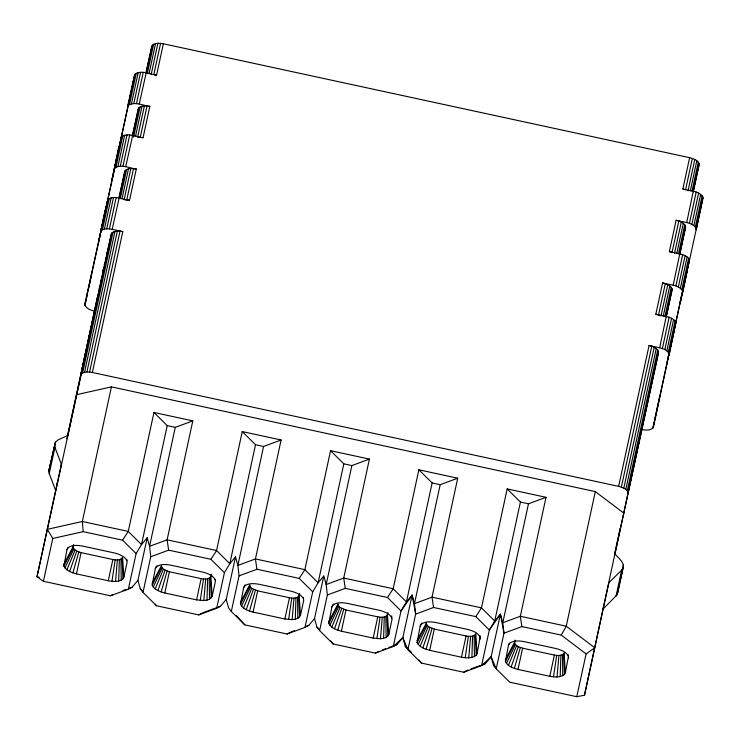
<?xml version="1.0" encoding="UTF-8"?>
<svg xmlns="http://www.w3.org/2000/svg" width="740" height="740" viewBox="0 0 740 740"><rect width="100%" height="100%" fill="white"/><g stroke="black" fill="none" stroke-linecap="round" stroke-linejoin="round"><path stroke-width="1.11" d="M615.07 554.038C618.316 558.117 627.011 564.176 621.711 570.059L608.863 582.787L603.155 608.955L617.086 594.775L618.649 586.931M118.678 581.002L119.362 559.68L120.953 559.135L122.581 557.34L123.821 577.274L122.97 578.865C118.918 582.232 113.118 581.575 108.271 580.761L76.479 573.879C71.734 572.621 66.175 570.827 63.89 566.082L66.989 549.561L68.025 547.6M156.852 565.73L155.289 568.662L152.19 585.183C154.484 589.937 160.034 591.732 164.779 592.99L196.572 599.872L203.824 600.519L206.978 600.112L207.672 578.791L210.354 577.45L211.344 574.351M245.153 584.841L243.599 587.773L240.5 604.293C242.785 609.048 248.344 610.842 253.089 612.1L284.872 618.982L292.134 619.63L295.288 619.223L295.972 597.902L298.655 596.56L299.644 593.462M333.453 603.951L331.899 606.883L328.8 623.404C331.085 628.158 336.644 629.953 341.39 631.211L373.182 638.093L380.434 638.74L383.588 638.333L384.273 617.012L386.964 615.671L387.954 612.572M471.889 657.444L472.582 636.113L475.265 634.781L475.792 633.782L477.041 653.716L476.19 655.307C472.129 658.674 466.329 658.017 461.483 657.203L429.69 650.321C424.945 649.063 419.395 647.269 417.101 642.514L420.2 625.994L421.763 623.062M560.189 676.554L560.883 655.224L563.566 653.892L564.102 652.893L565.341 672.827L564.49 674.418C560.43 677.785 554.63 677.128 549.783 676.314L517.991 669.432C513.245 668.174 507.696 666.379 505.401 661.625L508.5 645.104L509.546 643.143M115.523 581.409L117.392 559.93L119.362 559.68M203.824 600.519L205.702 579.041L207.672 578.791M292.134 619.63L294.002 598.151L295.972 597.902M380.434 638.74L382.303 617.262L384.273 617.012M468.735 657.851L470.603 636.372L472.582 636.113M557.044 676.961L558.913 655.483L560.883 655.224M54.714 443.843L54.927 447.395L61.383 464.304L55.676 490.472L49.229 473.572L49.007 470.02L55.426 442.206L58.22 439.81L67.59 435.555L66.877 438.829M111.971 581.326L115.181 559.875L117.392 559.93M200.281 600.436L203.482 578.985L205.702 579.041M288.582 619.547L291.782 598.096L294.002 598.151M376.882 638.657L380.082 617.206L382.303 617.262M465.183 657.768L468.392 636.317L470.603 636.372M553.492 676.878L556.693 655.427L558.913 655.483M94.359 311.105C90.798 310.162 86.626 308.811 84.915 305.25L121.443 136.817C127.881 132.312 136.262 136.974 143.07 137.686L149.832 106.384C143.024 105.663 134.643 101.01 128.205 105.515L98.439 242.646M118.631 147.38L111.962 180.033L134.967 74.213C141.405 69.708 149.785 74.361 156.593 75.082L163.355 43.78L689.634 157.676C693.195 158.61 697.367 159.96 699.078 163.522L686.711 222.574C690.272 223.517 694.435 224.868 696.155 228.429L696.238 229.779L702.917 197.127C698.93 190.356 689.365 191.133 682.881 188.978L689.634 157.676M84.832 303.9L107.92 199.43C114.358 194.925 122.748 199.578 129.546 200.299L136.308 168.998C129.5 168.276 121.12 163.614 114.682 168.128L114.043 169.312M127.567 106.708L134.329 75.406M84.915 305.25L86.117 299.663M86.608 297.425L87.57 292.957M88.051 290.718L91.436 275.067M99.16 239.288L105.117 209.994M100.52 231.925L107.92 199.43M114.682 168.128L121.443 136.817M128.205 105.515L134.967 74.213M101.158 230.732L102.481 229.779L109.243 198.477M116.004 167.166L122.766 135.864M129.519 104.562L136.28 73.251M102.481 229.779L104.386 229.123L111.148 197.821M117.91 166.519L124.672 135.217M131.424 103.905L138.186 72.603M104.386 229.123L106.745 228.817L113.507 197.515M120.269 166.213L127.03 134.911M133.792 103.6L140.554 72.298M106.745 228.817L109.409 228.882L116.171 197.58M122.933 166.278L129.694 134.967M136.456 103.665L143.218 72.363M55.898 489.27L37 576.774L43.429 581.288L110.473 595.793L128.353 589.188L132.247 587.107L137.927 580.317L147.204 537.786L149.572 546.314L150.766 556.758L143.005 592.351L156.519 605.764L198.773 614.903L216.654 608.298L220.548 606.217L226.227 599.428L235.505 556.896L237.882 565.425L239.066 575.868L231.306 611.462L244.82 624.875L287.074 634.014L304.963 627.409L308.848 625.328L314.537 618.538L323.805 576.007L326.183 584.535L327.367 594.979L319.606 630.573L333.13 643.985L375.374 653.124L393.264 646.52L397.149 644.438L402.838 637.649L412.106 595.117L414.483 603.646L415.667 614.089L407.907 649.683L421.43 663.096L463.684 672.235L481.564 665.63L485.459 663.549L491.138 656.759L500.416 614.228L502.793 622.756L503.977 633.199L496.207 668.793L509.73 682.206L576.774 696.71L584.48 695.249L658.517 351.352C656.796 347.791 652.634 346.44 649.073 345.497L618.649 486.374C622.211 487.318 626.373 488.659 628.094 492.22L628.177 493.571M57.11 483.84L57.581 481.629M60.745 466.838L61.226 464.591M67.433 435.795L111.758 233.026C114.802 230.501 119.149 230.991 122.785 231.602L92.361 372.479C88.726 371.859 84.379 371.369 81.335 373.894L37 576.774L39.248 577.255M95.562 305.518L96.533 301.041M97.014 298.803L97.495 296.574M99.188 288.748L99.669 286.51M100.631 282.032L101.121 279.803M104.84 262.589L104.358 264.828L104.886 262.524M80.697 375.088L111.12 234.219M109.409 228.882L112.193 229.308L125.282 170.413C128.325 167.888 132.673 168.378 136.308 168.998M125.717 166.704L138.805 107.809C141.84 105.274 146.196 105.774 149.832 106.384M139.231 104.09L152.32 45.196C155.363 42.67 159.72 43.16 163.355 43.78M67.766 436.017L95.423 306.193M102.508 275.123L103.72 269.536M104.682 265.059L105.173 262.82M81.335 373.894L111.758 233.026M119.242 198.366L125.282 170.413M132.765 135.762L138.805 107.809M146.289 73.149L152.32 45.196M82.649 372.942L113.072 232.073M120.315 198.533L126.596 169.46M133.598 137.039L140.119 106.856M147.362 73.316L153.643 44.243M84.554 372.294L114.978 231.417M121.98 198.995L128.501 168.812M135.503 136.391L142.024 106.199M149.027 73.778L155.548 43.595M86.922 371.989L117.346 231.111M124.107 199.809L130.869 168.507M144.393 105.894L137.631 137.205L143.07 137.686M151.154 74.592L157.907 43.29M89.586 372.044L120.01 231.176M124.995 199.828L126.771 199.874L133.533 168.572M140.295 137.261L147.047 105.959M160.571 43.346L153.809 74.657L156.593 75.082M623.894 513.199L595.312 491.601L111.416 386.872L82.344 521.487L83.204 531.653L122.599 540.182L136.114 553.585L128.353 589.188M76.479 573.879L81.076 552.641L76.775 551.143L73.871 548.941L73.205 547.766L73.593 544.538M108.271 580.761L112.859 559.523L115.181 559.875M216.654 608.298L224.414 572.695L210.9 559.292L168.646 550.144L167.111 539.83L192.807 420.875L153.948 412.467L128.261 531.422L122.599 540.182M153.948 412.467L167.212 425.611L141.516 544.575L136.114 553.585M192.807 420.875L175.269 427.359L149.572 546.314L167.111 539.83L216.561 550.532L229.816 563.686L224.414 572.695M164.779 592.99L169.377 571.752L163.392 569.208L162.171 568.052L161.44 565.758L152.079 583.388M196.572 599.872L201.16 578.634L203.482 578.985M304.963 627.409L312.724 591.806L299.2 578.393L256.947 569.254L255.42 558.941L281.108 439.986L242.257 431.577L216.561 550.532L210.9 559.292M242.257 431.577L255.513 444.721L229.816 563.686L235.505 556.896M281.108 439.986L263.57 446.47L237.882 565.425L255.42 558.941L304.871 569.643L318.126 582.787L312.724 591.806M253.089 612.1L257.677 590.862L251.693 588.318L250.481 587.162L249.741 584.859L240.389 602.499M284.872 618.982L289.47 597.744L291.782 598.096M402.838 637.649L405.215 646.177L407.907 649.683L402.838 637.649L393.264 646.52L401.025 610.916L387.501 597.504L345.256 588.365L343.721 578.051L369.408 459.096L330.558 450.688L304.871 569.643L299.2 578.393M330.558 450.688L343.813 463.832L318.126 582.787L323.805 576.007M369.408 459.096L351.87 465.58L326.183 584.535L343.721 578.051L393.171 588.753L406.427 601.898L401.025 610.916L412.106 595.117L415.667 614.089L433.557 607.475L475.811 616.614L489.325 630.027L481.564 665.63L491.138 656.759L496.207 668.793L493.515 665.288L491.138 656.759M341.39 631.211L345.978 609.973L340.002 607.429L338.781 606.273L338.041 603.97L328.69 621.609M373.182 638.093L377.77 616.855L380.082 617.206M433.557 607.475L432.021 597.162L457.718 478.207L418.858 469.798L393.171 588.753L387.501 597.504M418.858 469.798L432.114 482.943L406.427 601.898L412.106 595.117M457.718 478.207L440.18 484.691L414.483 603.646L432.021 597.162L481.472 607.864L494.727 621.008L489.325 630.027L500.416 614.228L503.977 633.199L521.857 626.586L561.253 635.114L586.108 653.901L576.774 696.71M429.69 650.321L434.288 629.083L428.303 626.54L426.416 624.209L426.342 623.08L416.99 640.72M461.483 657.203L466.071 635.965L468.392 636.317M521.857 626.586L520.322 616.272L546.018 497.317L507.168 488.909L481.472 607.864L475.811 616.614M507.168 488.909L520.423 502.053L494.727 621.008L500.416 614.228M546.018 497.317L528.48 503.801L502.793 622.756L520.322 616.272L566.239 626.207L594.821 647.815L586.108 653.901M517.991 669.432L522.588 648.194L518.287 646.695L515.382 644.494L514.716 643.319L515.105 640.091M549.783 676.314L554.38 655.076L556.693 655.427M595.312 491.601L566.239 626.207L561.253 635.114M660.173 315.656L655.834 314.195L662.596 282.893C669.08 285.048 678.645 284.271 682.632 291.033L652.865 428.164C649.822 430.689 645.465 430.199 641.839 429.589M676.12 220.279L678.821 221.038L672.059 252.349L669.358 251.591L676.12 220.279L686.711 222.574M621.35 487.133L651.774 346.264M658.535 314.953L665.297 283.651L662.596 282.893M692.344 158.434L685.582 189.736L682.881 188.978M623.802 488.178L654.225 347.3M660.987 315.999L667.748 284.697L665.297 283.651M674.51 253.395L681.272 222.083L678.821 221.038M688.034 190.781L694.795 159.479M625.827 489.427L656.251 348.559M663.253 316.137L669.774 285.945L667.748 284.697M676.776 253.524L683.298 223.341L681.272 222.083M690.3 190.92L696.821 160.728M627.289 490.814L657.712 349.937M664.955 316.396L671.236 287.333L669.774 285.945M678.478 253.792L684.759 224.72L683.298 223.341M692.002 191.179L698.283 162.115M614.524 554.343L615.495 549.838M615.985 547.582L620.12 528.425M632.293 472.074L633.264 467.569M633.745 465.312L635.457 457.431M635.938 455.174L636.909 450.669M637.399 448.412L638.62 442.779M628.094 492.22L658.517 351.352M666 316.692L672.04 288.748L671.236 287.333M679.524 254.088L685.564 226.135L684.759 224.72M693.047 191.475L699.078 163.522M584.48 695.249L603.377 607.753M614.912 554.279L658.6 352.703M653.503 426.971L669.108 353.646C667.397 350.085 663.225 348.734 659.673 347.791L672.04 288.748M673.187 285.187L685.564 226.135M662.374 348.559L669.136 317.247L655.834 314.195M675.898 285.945L682.659 254.643L669.358 251.591M689.421 223.332L696.183 192.03M664.825 349.595L671.587 318.293L669.136 317.247M678.349 286.99L685.111 255.679L682.659 254.643M691.863 224.377L698.625 193.075M666.851 350.853L673.604 319.55L671.587 318.293M680.365 288.239L687.127 256.937L685.111 255.679M693.889 225.635L700.651 194.333M668.312 352.231L675.074 320.929L673.604 319.55M681.836 289.627L688.598 258.315L687.127 256.937M695.35 227.013L702.112 195.712M652.865 428.164L654.068 422.577M654.558 420.339L659.386 397.981M667.832 358.845L668.803 354.377M669.284 352.138L670.246 347.671M670.736 345.432L672.42 337.607M679.912 302.947L680.634 299.589M681.115 297.36L682.086 292.883M682.567 290.644L684.25 282.819M669.108 353.646L675.87 322.344L675.074 320.929M682.632 291.033L689.393 259.731L688.598 258.315M696.155 228.429L702.917 197.127M680.541 301.754L687.303 270.452M669.191 354.996L675.87 322.344M682.715 292.383L689.393 259.731M48.84 471.796L54.547 445.628M52.808 454.203L49.007 470.02M53.28 452.02L55.426 442.206M49.229 473.572L54.927 447.395M145.799 73.38L151.681 46.389M132.275 135.994L138.167 109.002M106.597 254.653L107.087 252.396M118.761 198.597L124.644 171.606M43.429 581.288L52.762 538.47L47.342 529.331L82.344 521.487L128.261 531.422L141.516 544.575L147.204 537.786M123.821 577.274L127.03 562.548L126.827 559.227M206.978 600.112L209.522 599.243L212.13 596.385L215.34 581.659L215.201 579.448M295.288 619.223L297.822 618.353L300.431 615.495L303.641 600.769L303.437 597.448M383.588 638.333L386.123 637.464L388.731 634.606L391.941 619.88L391.691 615.819M477.041 653.716L480.14 637.196C477.846 632.45 472.286 630.647 467.541 629.389L435.758 622.516C430.911 621.692 425.111 621.036 421.051 624.412L420.2 625.994M565.341 672.827L568.44 656.306C566.146 651.561 560.596 649.757 555.851 648.499L524.059 641.617C519.212 640.803 513.412 640.146 509.351 643.513L508.5 645.104M693.278 191.863L699.161 164.872M666.481 315.962L672.124 290.089M679.755 254.477L685.647 227.485M616.004 596.237L621.711 570.059M703 198.468L666.389 365.56M619.833 581.483L623.404 565.12M617.086 594.775L622.793 568.607M617.669 593.091L623.376 566.914M72.871 572.862L78.819 552.012M161.172 591.972L167.12 571.123M249.482 611.083L255.42 590.233M337.782 630.193L343.73 609.344M426.083 649.304L432.031 628.454M514.393 668.414L520.331 647.565M69.606 571.474L76.775 551.143M157.907 590.585L165.076 570.253M246.217 609.695L253.385 589.364M334.517 628.806L341.686 608.474M422.818 647.916L429.986 627.585M511.118 667.027L518.287 646.695M66.905 569.8L75.092 550.098M155.215 588.91L163.392 569.208M243.516 608.021L251.693 588.318M331.816 627.132L340.002 607.429M420.126 646.242L428.303 626.54M508.426 665.352L516.603 645.641M64.954 567.959L73.871 548.941M153.263 587.07L162.171 568.052M241.564 606.18L250.481 587.162M329.864 625.291L338.781 606.273M418.174 644.401L427.082 625.383M506.474 663.512L515.382 644.494M63.89 566.082L73.205 547.766M152.19 585.183L161.505 566.877M240.5 604.293L249.806 585.988M328.8 623.404L338.115 605.098M417.101 642.514L426.416 624.209M505.401 661.625L514.716 643.319M63.779 564.278L73.131 546.647M505.291 659.83L514.652 642.191M659.627 396.862L660.265 395.669M66.989 549.561L67.84 547.97C71.891 544.594 77.7 545.251 82.547 546.074L114.33 552.947C119.075 554.205 124.635 556.008 126.919 560.754M155.289 568.662L156.14 567.081C160.201 563.704 166.001 564.361 170.847 565.184L202.64 572.057C207.376 573.315 212.935 575.119 215.229 579.864M243.599 587.773L244.45 586.191C248.501 582.815 254.301 583.471 259.148 584.295L290.94 591.168C295.686 592.426 301.236 594.229 303.529 598.975M331.899 606.883L332.75 605.302C336.802 601.925 342.611 602.582 347.449 603.405L379.241 610.278C383.986 611.536 389.545 613.34 391.83 618.085M110.473 595.793L113.007 594.47M198.773 614.903L202.159 613.136M287.074 634.014L290.469 632.247M375.374 653.124L378.769 651.357M463.684 672.235L467.921 670.024M150.766 556.758L168.646 550.144M122.96 590.538L126.059 589.391M129.149 588.245L132.247 587.107M239.066 575.868L256.947 569.254M203.01 612.702L216.422 607.744M218.485 606.976L220.548 606.217M327.367 594.979L345.256 588.365M291.31 631.803L294.409 630.665M306.786 626.086L308.848 625.328M382.71 649.776L385.808 648.629M388.898 647.482L397.149 644.438M471.01 668.886L480.297 665.454M482.36 664.687L485.459 663.549M76.414 394.716L111.416 386.872M52.762 538.47L83.204 531.653M126.771 199.874L129.546 200.299M112.193 229.308L122.785 231.602M649.073 345.497L659.673 347.791M92.361 372.479L618.649 486.374M167.212 425.611L175.269 427.359M255.513 444.721L263.57 446.47M343.813 463.832L351.87 465.58M432.114 482.943L440.18 484.691M520.423 502.053L528.48 503.801M81.076 552.641L112.859 559.523M169.377 571.752L201.16 578.634M257.677 590.862L289.47 597.744M345.978 609.973L377.77 616.855M434.288 629.083L466.071 635.965M522.588 648.194L554.38 655.076M493.515 665.288L495.855 667.61M405.215 646.177L411.449 652.365M314.537 618.538L316.905 627.067L319.245 629.389M236.402 615.689L244.82 624.875M137.927 580.317L140.304 588.846L142.644 591.168M419.062 660.08L421.43 663.096M330.762 640.97L333.13 643.985M155.335 604.256L156.519 605.764M316.905 627.067L319.606 630.573M231.306 611.462L228.605 607.956L226.227 599.428M140.304 588.846L143.005 592.351M568.338 654.78L568.551 658.101M480.038 635.669L480.251 638.99M387.492 614.672L388.731 634.606M299.191 595.561L300.431 615.495M210.881 576.451L212.13 596.385M91.594 272.598L91.677 273.948M563.566 653.892L564.49 674.418M475.265 634.781L476.19 655.307M386.964 615.671L387.88 636.197M298.655 596.56L299.58 617.086M210.354 577.45L211.279 597.976M122.054 558.339L122.97 578.865M562.465 654.687L562.733 675.685M474.164 635.577L474.433 656.574M385.864 616.466L386.123 637.464M297.563 597.356L297.822 618.353M209.254 578.245L209.522 599.243M120.953 559.135L121.221 580.132M103.397 269.305L102.916 271.534L103.415 269.268"/></g></svg>
